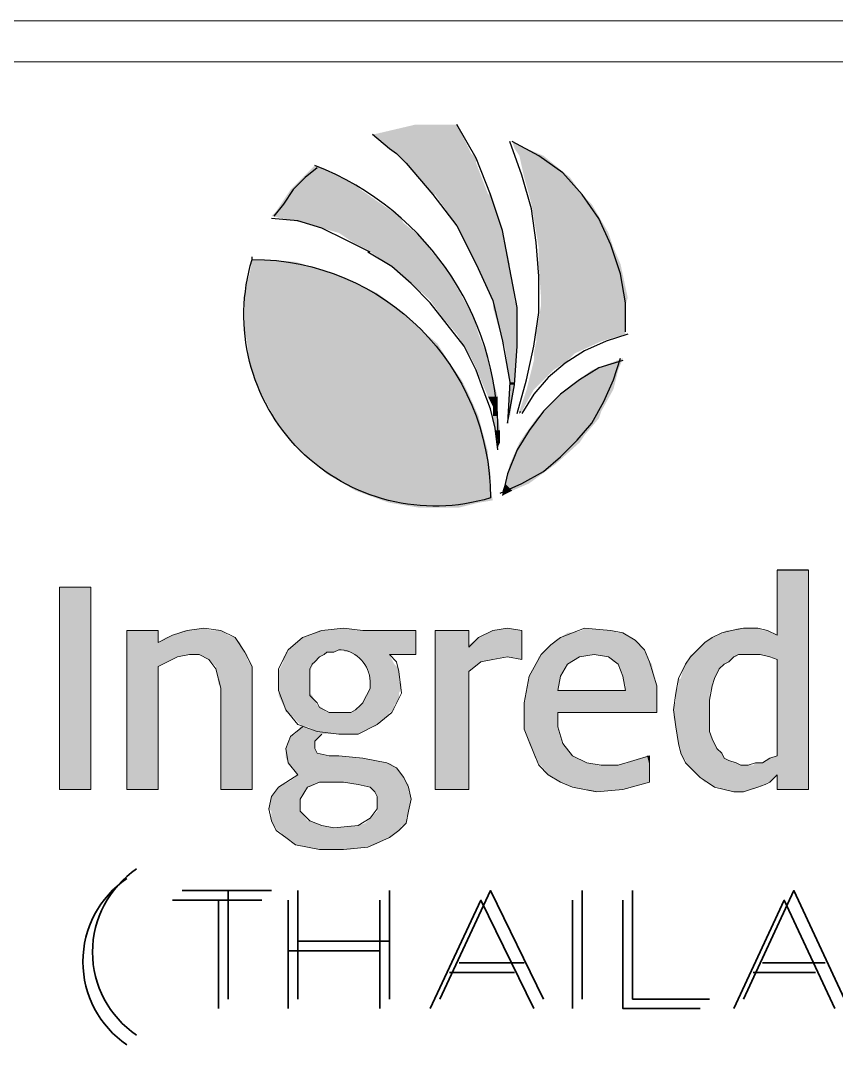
# Model space of a CAD drawing. Header units: millimetres. Extents: x 12053 to 14213, y -1155 to 627.
# Drawn here: x 13492.97 to 13530.28, y -418.19 to -370.37 of the extents above; entities that cross this region are included whole.
import ezdxf

# ---------------------------------------------------------------- set-up
doc = ezdxf.new("R2010")
doc.units = ezdxf.units.MM
doc.header["$LTSCALE"] = 6
doc.layers.add('PDF_Geometry', color=7, linetype='Continuous')
doc.layers.add('PDF_Solid Fills', color=7, linetype='Continuous', true_color=0xffffff)

msp = doc.modelspace()

# ---------------------------------------------------------------- linework, layer by layer
at = {"layer": 'PDF_Geometry', "lineweight": 9}
for points in [[(13605.727, -443.225), (13607.6, -443.225), (13960.471, -443.225), (13960.471, -370.371), (13435.22, -370.371), (13435.22, -443.225), (13607.6, -443.225)], [(13527.582, -395.501), (13527.582, -398.477), (13527.141, -398.256), (13526.701, -398.146), (13526.039, -398.146), (13525.488, -398.256), (13525.047, -398.366), (13524.606, -398.587), (13524.276, -398.807), (13523.945, -399.138), (13523.615, -399.469), (13523.394, -399.799), (13523.063, -400.461), (13522.953, -401.122), (13522.843, -401.893), (13522.953, -402.665), (13523.063, -403.436), (13523.174, -403.877), (13523.394, -404.318), (13523.725, -404.649), (13524.055, -404.98), (13524.386, -405.2), (13524.717, -405.42), (13525.158, -405.531), (13525.598, -405.641), (13526.039, -405.641), (13526.37, -405.531), (13526.701, -405.42), (13527.031, -405.31), (13527.252, -405.2), (13527.582, -404.869), (13527.582, -405.531), (13529.015, -405.531), (13529.015, -395.501)], [(13506.751, -402.996), (13506.421, -403.326), (13506.421, -403.657), (13506.531, -403.877), (13507.082, -403.988), (13507.523, -403.988), (13508.625, -404.098), (13509.727, -404.318), (13510.168, -404.539), (13510.499, -404.98), (13510.719, -405.42), (13510.829, -405.971), (13510.719, -406.523), (13510.609, -407.074), (13510.278, -407.404), (13509.837, -407.735), (13508.845, -408.176), (13507.743, -408.286), (13506.641, -408.286), (13505.539, -408.066), (13505.098, -407.735), (13504.657, -407.404), (13504.437, -406.963), (13504.326, -406.412), (13504.437, -405.861), (13504.767, -405.42), (13505.649, -404.869), (13505.208, -404.318), (13505.098, -403.657), (13505.318, -403.106), (13505.869, -402.665)]]:
    msp.add_lwpolyline(points, dxfattribs=at)
for points in [[(13436.983, -372.245), (13436.983, -441.462), (13605.727, -441.462), (13605.727, -372.245)], [(13494.737, -396.272), (13494.737, -405.531), (13496.17, -405.531), (13496.17, -396.272)], [(13497.824, -405.531), (13497.824, -398.256), (13499.256, -398.256), (13499.256, -398.807), (13499.918, -398.477), (13500.579, -398.256), (13501.351, -398.146), (13502.122, -398.256), (13502.783, -398.587), (13503.224, -399.248), (13503.555, -399.909), (13503.555, -400.681), (13503.555, -405.531), (13502.122, -405.531), (13502.122, -400.901), (13501.902, -400.02), (13501.571, -399.579), (13501.13, -399.358), (13500.689, -399.358), (13500.138, -399.469), (13499.256, -399.909), (13499.256, -405.531)], [(13508.625, -398.256), (13507.743, -398.146), (13506.751, -398.256), (13505.869, -398.587), (13505.208, -399.138), (13504.767, -400.02), (13504.767, -401.012), (13505.098, -401.893), (13505.649, -402.555), (13506.531, -402.885), (13507.523, -402.996), (13508.404, -402.996), (13509.286, -402.555), (13509.948, -402.004), (13510.388, -401.122), (13510.278, -400.13), (13510.168, -399.689), (13509.837, -399.358), (13511.05, -399.358), (13511.05, -398.256)], [(13513.474, -398.256), (13513.474, -399.028), (13513.915, -398.587), (13514.577, -398.256), (13515.238, -398.146), (13515.899, -398.256), (13515.899, -399.579), (13515.238, -399.469), (13514.577, -399.579), (13514.026, -399.689), (13513.474, -400.13), (13513.474, -405.531), (13511.931, -405.531), (13511.931, -398.256)], [(13517.553, -402.004), (13522.071, -402.004), (13522.071, -400.791), (13521.741, -399.689), (13521.52, -399.138), (13521.08, -398.697), (13520.528, -398.366), (13519.977, -398.256), (13518.765, -398.146), (13518.214, -398.366), (13517.663, -398.587), (13517.222, -398.918), (13516.781, -399.358), (13516.23, -400.35), (13516.009, -401.563), (13516.009, -402.775), (13516.45, -403.877), (13516.671, -404.428), (13517.112, -404.869), (13517.663, -405.2), (13518.214, -405.42), (13519.316, -405.641), (13520.528, -405.531), (13521.741, -405.2), (13521.741, -403.988), (13520.308, -404.428), (13519.536, -404.428), (13518.875, -404.318), (13518.214, -403.988), (13517.773, -403.436), (13517.553, -402.665)], [(13517.553, -401.012), (13517.663, -400.35), (13517.993, -399.799), (13518.544, -399.469), (13519.206, -399.358), (13519.867, -399.469), (13520.308, -399.799), (13520.528, -400.35), (13520.639, -401.012)], [(13524.827, -403.657), (13525.047, -403.877), (13525.158, -404.098), (13525.378, -404.208), (13525.709, -404.318), (13525.929, -404.428), (13526.26, -404.428), (13526.59, -404.318), (13526.921, -404.318), (13527.252, -404.098), (13527.582, -403.988), (13527.582, -399.579), (13527.252, -399.469), (13526.811, -399.358), (13526.48, -399.358), (13526.15, -399.358), (13525.819, -399.358), (13525.598, -399.469), (13525.378, -399.689), (13525.158, -399.799), (13524.937, -400.02), (13524.717, -400.461), (13524.606, -400.791), (13524.496, -401.453), (13524.496, -402.224), (13524.496, -402.885), (13524.606, -403.216)], [(13506.641, -405.2), (13507.743, -405.2), (13508.404, -405.31), (13508.956, -405.42), (13509.176, -405.641), (13509.286, -405.861), (13509.286, -406.412), (13508.956, -406.853), (13508.404, -407.184), (13507.302, -407.294), (13506.751, -407.184), (13506.2, -406.963), (13505.759, -406.523), (13505.759, -405.971), (13506.09, -405.42)]]:
    msp.add_lwpolyline(points, close=True, dxfattribs=at)
at = {"layer": 'PDF_Geometry', "color": 70, "lineweight": 25, "true_color": 0x77ef00}
for points in [[(13509.066, -375.551), (13509.837, -376.213), (13510.168, -376.433), (13510.609, -376.874), (13511.821, -378.307), (13512.923, -379.74), (13513.805, -381.503), (13514.577, -383.156), (13515.018, -385.03), (13515.348, -386.904), (13515.238, -388.778), (13515.569, -387.014), (13515.679, -385.251), (13515.679, -383.487), (13515.348, -381.724), (13515.018, -379.96), (13514.466, -378.307), (13513.805, -376.654), (13512.923, -375.111)], [(13515.679, -388.337), (13516.12, -386.794), (13516.45, -385.251), (13516.671, -383.707), (13516.671, -382.054), (13516.561, -380.511), (13516.34, -378.968), (13515.899, -377.425), (13515.348, -375.882)], [(13520.639, -384.589), (13520.639, -383.267), (13520.418, -381.944), (13519.977, -380.621), (13519.426, -379.409), (13518.655, -378.307), (13517.773, -377.315), (13516.671, -376.543), (13515.458, -375.882)], [(13506.531, -377.094), (13505.98, -377.535), (13505.429, -378.086), (13504.988, -378.748), (13504.547, -379.299)], [(13508.956, -380.952), (13507.853, -380.401), (13506.751, -379.85), (13505.649, -379.519), (13504.437, -379.409)], [(13514.797, -389.99), (13514.687, -388.998), (13514.466, -388.116), (13514.136, -387.234), (13513.805, -386.353), (13513.254, -385.251), (13512.483, -384.259), (13511.711, -383.267), (13510.829, -382.385), (13509.948, -381.613), (13508.845, -380.952)], [(13520.749, -384.699), (13519.757, -385.03), (13518.765, -385.471), (13517.883, -386.022), (13517.112, -386.683), (13516.45, -387.455), (13515.899, -388.337)], [(13514.907, -391.974), (13515.899, -391.533), (13516.891, -390.982), (13517.663, -390.321), (13518.434, -389.549), (13519.096, -388.778), (13519.647, -387.786), (13520.088, -386.794), (13520.418, -385.802)], [(13520.528, -385.912), (13519.426, -386.242), (13518.544, -386.794), (13517.663, -387.455), (13516.891, -388.226), (13516.23, -389.108), (13515.679, -389.99), (13515.238, -391.092), (13515.018, -392.084)], [(13529.015, -395.501), (13527.582, -395.501)]]:
    msp.add_lwpolyline(points, dxfattribs=at)
msp.add_lwpolyline([(13503.555, -381.283, -0.414141), (13514.466, -392.194, -0.598932), (13503.555, -381.283), (13503.555, -381.172)], format="xyb", dxfattribs=at)
at = {"layer": 'PDF_Geometry', "lineweight": 9}
msp.add_lwpolyline([(13507.633, -399.138), (13507.523, -399.138), (13507.302, -399.248), (13506.972, -399.248), (13506.861, -399.358), (13506.641, -399.469), (13506.421, -399.689), (13506.31, -399.799), (13506.2, -400.02), (13506.2, -400.24), (13506.2, -400.571), (13506.2, -400.681), (13506.2, -401.012), (13506.2, -401.232), (13506.31, -401.342), (13506.531, -401.563), (13506.641, -401.783), (13506.861, -401.893), (13507.082, -402.004), (13507.302, -402.004), (13507.523, -402.004), (13507.633, -402.004), (13507.853, -402.004), (13508.074, -402.004), (13508.294, -401.893), (13508.515, -401.673), (13508.625, -401.563), (13508.735, -401.342), (13508.845, -401.122), (13508.956, -400.901), (13508.956, -400.681), (13508.956, -400.571, 0.367823)], format="xyb", close=True, dxfattribs=at)
at = {"layer": 'PDF_Geometry', "lineweight": 35}
for points in [[(13500.359, -410.16), (13504.437, -410.16)], [(13502.453, -410.16), (13502.453, -415.12)], [(13505.649, -415.12), (13505.649, -410.16)], [(13509.837, -410.16), (13509.837, -415.12)], [(13512.152, -415.12), (13514.466, -410.16), (13516.891, -415.12)], [(13518.655, -415.12), (13518.655, -410.16)], [(13520.969, -410.16), (13520.969, -415.12), (13524.496, -415.12)], [(13526.039, -415.12), (13528.354, -410.16), (13530.668, -415.12)], [(13499.918, -410.601), (13503.996, -410.601)], [(13502.012, -410.601), (13502.012, -415.56)], [(13505.208, -415.56), (13505.208, -410.601)], [(13509.396, -410.601), (13509.396, -415.56)], [(13511.711, -415.56), (13514.026, -410.601), (13516.45, -415.56)], [(13518.214, -415.56), (13518.214, -410.601)], [(13520.528, -410.601), (13520.528, -415.56), (13524.055, -415.56)], [(13525.598, -415.56), (13527.913, -410.601), (13530.228, -415.56)], [(13505.649, -412.474), (13509.837, -412.474)], [(13505.208, -412.915), (13509.396, -412.915)], [(13513.034, -413.466), (13516.009, -413.466)], [(13526.921, -413.466), (13529.787, -413.466)], [(13512.593, -413.907), (13515.569, -413.907)], [(13526.48, -413.907), (13529.346, -413.907)]]:
    msp.add_lwpolyline(points, dxfattribs=at)
at = {"layer": 'PDF_Geometry', "color": 70, "lineweight": 25, "true_color": 0x77ef00}
msp.add_arc((13501.674, -389.235), 13.138, 357.1896, 68.8237, dxfattribs=at)
at = {"layer": 'PDF_Geometry', "lineweight": 35}
for centre in [(13500.855, -412.97), (13500.414, -413.411)]:
    msp.add_arc(centre, 4.601, 124.2611, 235.7389, dxfattribs=at)
at = {"layer": 'PDF_Solid Fills', "color": 70, "true_color": 0x77ef00, "transparency": 33554559}
for points in [[(13511.05, -375.111), (13513.144, -375.551), (13509.176, -375.551)], [(13511.05, -375.111), (13512.923, -375.111), (13513.144, -375.551)], [(13509.066, -375.551), (13513.474, -376.213), (13509.837, -376.213)], [(13509.066, -375.551), (13513.144, -375.551), (13513.474, -376.213)], [(13509.837, -376.213), (13513.585, -376.433), (13510.168, -376.433)], [(13509.837, -376.213), (13513.474, -376.213), (13513.585, -376.433)], [(13515.458, -375.882), (13516.12, -376.213), (13515.569, -376.213)], [(13515.569, -376.213), (13516.891, -376.543), (13515.789, -376.543)], [(13515.569, -376.213), (13516.12, -376.213), (13516.891, -376.543)], [(13510.168, -376.433), (13513.805, -376.654), (13510.388, -376.654)], [(13510.168, -376.433), (13513.585, -376.433), (13513.805, -376.654)], [(13510.388, -376.654), (13513.805, -376.874), (13510.609, -376.874)], [(13510.388, -376.654), (13513.805, -376.654), (13513.805, -376.874)], [(13515.789, -376.543), (13518.104, -377.535), (13516.009, -377.535)], [(13515.789, -376.543), (13516.891, -376.543), (13518.104, -377.535)], [(13506.421, -376.984), (13507.633, -377.535), (13505.869, -377.535)], [(13510.609, -376.874), (13514.356, -378.307), (13511.821, -378.307)], [(13510.609, -376.874), (13513.805, -376.874), (13514.356, -378.307)], [(13505.869, -377.535), (13508.294, -377.866), (13505.539, -377.866)], [(13505.869, -377.535), (13507.633, -377.535), (13508.294, -377.866)], [(13516.009, -377.535), (13518.655, -378.307), (13516.23, -378.307)], [(13516.009, -377.535), (13518.104, -377.535), (13518.655, -378.307)], [(13505.318, -378.086), (13509.948, -379.078), (13504.657, -379.078)], [(13505.539, -377.866), (13508.515, -378.086), (13505.318, -378.086)], [(13505.318, -378.086), (13508.515, -378.086), (13509.948, -379.078)], [(13505.539, -377.866), (13508.294, -377.866), (13508.515, -378.086)], [(13511.931, -378.307), (13514.907, -379.74), (13512.923, -379.74)], [(13511.931, -378.307), (13514.466, -378.307), (13514.907, -379.74)], [(13516.23, -378.307), (13519.096, -378.748), (13516.34, -378.748)], [(13516.23, -378.307), (13518.655, -378.307), (13519.096, -378.748)], [(13504.657, -379.078), (13510.278, -379.299), (13504.437, -379.299)], [(13504.657, -379.078), (13509.948, -379.078), (13510.278, -379.299)], [(13516.34, -378.748), (13519.867, -380.07), (13516.561, -380.07)], [(13516.34, -378.748), (13519.096, -378.748), (13519.867, -380.07)], [(13504.437, -379.299), (13510.499, -379.629), (13505.98, -379.629)], [(13504.437, -379.299), (13510.278, -379.299), (13510.499, -379.629)], [(13505.98, -379.629), (13511.05, -380.07), (13507.523, -380.07)], [(13505.98, -379.629), (13510.499, -379.629), (13511.05, -380.07)], [(13507.523, -380.07), (13511.491, -380.511), (13508.184, -380.511)], [(13507.523, -380.07), (13511.05, -380.07), (13511.491, -380.511)], [(13512.923, -379.74), (13515.018, -379.96), (13513.034, -379.96)], [(13512.923, -379.74), (13514.907, -379.74), (13515.018, -379.96)], [(13513.034, -379.96), (13515.348, -381.503), (13513.805, -381.503)], [(13513.034, -379.96), (13515.018, -379.96), (13515.348, -381.503)], [(13516.561, -380.07), (13520.088, -380.732), (13516.671, -380.732)], [(13516.561, -380.07), (13519.867, -380.07), (13520.088, -380.732)], [(13508.184, -380.511), (13511.711, -380.842), (13508.845, -380.842)], [(13508.184, -380.511), (13511.491, -380.511), (13511.711, -380.842)], [(13508.845, -380.842), (13512.593, -381.944), (13510.388, -381.944)], [(13508.845, -380.842), (13511.711, -380.842), (13512.593, -381.944)], [(13516.671, -380.732), (13520.418, -381.503), (13516.671, -381.503)], [(13516.671, -380.732), (13520.088, -380.732), (13520.418, -381.503)], [(13503.555, -381.393), (13507.302, -381.944), (13503.445, -381.944)], [(13503.555, -381.283), (13505.539, -381.393), (13503.555, -381.393)], [(13503.555, -381.283), (13503.886, -381.283), (13505.539, -381.393)], [(13503.555, -381.393), (13505.539, -381.393), (13507.302, -381.944)], [(13513.805, -381.503), (13515.348, -381.724), (13513.915, -381.724)], [(13513.805, -381.503), (13515.348, -381.503), (13515.348, -381.724)], [(13516.671, -381.503), (13520.749, -383.046), (13516.781, -383.046)], [(13516.671, -381.503), (13520.418, -381.503), (13520.749, -383.046)], [(13503.445, -381.944), (13509.066, -382.716), (13503.224, -382.716)], [(13503.445, -381.944), (13507.302, -381.944), (13509.066, -382.716)], [(13510.388, -381.944), (13512.703, -382.164), (13510.609, -382.164)], [(13510.388, -381.944), (13512.593, -381.944), (13512.703, -382.164)], [(13513.915, -381.724), (13515.569, -383.156), (13514.577, -383.156)], [(13513.915, -381.724), (13515.348, -381.724), (13515.569, -383.156)], [(13510.609, -382.164), (13513.254, -383.156), (13511.711, -383.156)], [(13510.609, -382.164), (13512.703, -382.164), (13513.254, -383.156)], [(13503.224, -382.716), (13509.286, -382.826), (13503.224, -382.826)], [(13503.224, -382.716), (13509.066, -382.716), (13509.286, -382.826)], [(13503.224, -382.826), (13510.609, -383.818), (13503.224, -383.818)], [(13503.224, -382.826), (13509.286, -382.826), (13510.609, -383.818)], [(13511.711, -383.156), (13513.695, -383.928), (13512.262, -383.928)], [(13511.711, -383.156), (13513.254, -383.156), (13513.695, -383.928)], [(13514.577, -383.156), (13515.679, -383.487), (13514.577, -383.487)], [(13514.577, -383.156), (13515.569, -383.156), (13515.679, -383.487)], [(13514.577, -383.487), (13515.679, -385.03), (13515.018, -385.03)], [(13514.577, -383.487), (13515.679, -383.487), (13515.679, -385.03)], [(13516.781, -383.377), (13520.639, -384.699), (13516.561, -384.699)], [(13516.781, -383.046), (13520.639, -383.377), (13516.781, -383.377)], [(13516.781, -383.046), (13520.749, -383.046), (13520.639, -383.377)], [(13516.781, -383.377), (13520.639, -383.377), (13520.639, -384.699)], [(13503.224, -383.818), (13511.27, -384.479), (13503.224, -384.479)], [(13503.224, -383.818), (13510.609, -383.818), (13511.27, -384.479)], [(13512.262, -383.928), (13513.915, -384.699), (13512.923, -384.699)], [(13512.262, -383.928), (13513.695, -383.928), (13513.915, -384.699)], [(13503.224, -384.479), (13512.042, -385.14), (13503.334, -385.14)], [(13503.224, -384.479), (13511.27, -384.479), (13512.042, -385.14)], [(13512.923, -384.699), (13514.356, -385.802), (13513.585, -385.802)], [(13512.923, -384.699), (13513.915, -384.699), (13514.356, -385.802)], [(13516.561, -384.699), (13519.536, -385.03), (13516.561, -385.03)], [(13516.561, -384.699), (13520.639, -384.699), (13519.536, -385.03)], [(13503.334, -385.14), (13512.593, -386.022), (13503.445, -386.022)], [(13503.334, -385.14), (13512.042, -385.14), (13512.593, -386.022)], [(13515.018, -385.03), (13515.679, -385.251), (13515.128, -385.251)], [(13515.018, -385.03), (13515.679, -385.03), (13515.679, -385.251)], [(13515.128, -385.251), (13515.569, -386.904), (13515.348, -386.904)], [(13515.128, -385.251), (13515.679, -385.251), (13515.569, -386.904)], [(13516.561, -385.03), (13518.324, -385.581), (13516.45, -385.581)], [(13516.561, -385.03), (13519.536, -385.03), (13518.324, -385.581)], [(13513.585, -385.802), (13514.466, -386.242), (13513.805, -386.242)], [(13513.585, -385.802), (13514.356, -385.802), (13514.466, -386.242)], [(13516.45, -385.581), (13517.993, -385.912), (13516.45, -385.912)], [(13516.45, -385.581), (13518.324, -385.581), (13517.993, -385.912)], [(13520.528, -385.802), (13520.308, -386.353), (13519.096, -386.353)], [(13520.528, -385.802), (13520.308, -386.353), (13520.308, -386.353)], [(13503.445, -386.022), (13513.144, -386.794), (13503.665, -386.794)], [(13503.445, -386.022), (13512.593, -386.022), (13513.144, -386.794)], [(13513.805, -386.242), (13514.577, -386.794), (13514.026, -386.794)], [(13513.805, -386.242), (13514.466, -386.242), (13514.577, -386.794)], [(13516.34, -386.353), (13516.45, -387.234), (13516.12, -387.234)], [(13516.45, -385.912), (13517.332, -386.353), (13516.34, -386.353)], [(13516.34, -386.353), (13517.332, -386.353), (13516.45, -387.234)], [(13516.45, -385.912), (13517.993, -385.912), (13517.332, -386.353)], [(13519.096, -386.353), (13520.088, -387.234), (13517.883, -387.234)], [(13519.096, -386.353), (13520.308, -386.353), (13520.088, -387.234)], [(13503.665, -386.794), (13513.474, -387.455), (13503.996, -387.455)], [(13503.665, -386.794), (13513.144, -386.794), (13513.474, -387.455)], [(13514.026, -386.794), (13514.797, -387.565), (13514.356, -387.565)], [(13514.026, -386.794), (13514.577, -386.794), (13514.797, -387.565)], [(13515.348, -386.904), (13515.569, -387.014), (13515.348, -387.014)], [(13515.348, -386.904), (13515.569, -386.904), (13515.569, -387.014)], [(13515.348, -387.014), (13515.569, -387.014), (13515.348, -388.557)], [(13516.12, -387.234), (13515.899, -388.226), (13515.789, -388.226)], [(13516.12, -387.234), (13516.45, -387.234), (13515.899, -388.226)], [(13517.883, -387.234), (13519.536, -388.226), (13516.891, -388.226)], [(13517.883, -387.234), (13520.088, -387.234), (13519.536, -388.226)], [(13503.996, -387.455), (13513.915, -388.447), (13504.547, -388.447)], [(13503.996, -387.455), (13513.474, -387.455), (13513.915, -388.447)], [(13514.356, -387.565), (13514.797, -388.006), (13514.577, -388.006)], [(13514.356, -387.565), (13514.797, -387.565), (13514.797, -388.006)], [(13514.577, -388.006), (13514.797, -388.447), (13514.577, -388.447)], [(13514.577, -388.006), (13514.797, -388.006), (13514.797, -388.447)], [(13515.789, -388.226), (13515.899, -388.226), (13515.789, -388.337)], [(13516.891, -388.226), (13519.426, -388.557), (13516.561, -388.557)], [(13516.891, -388.226), (13519.536, -388.226), (13519.426, -388.557)], [(13504.547, -388.447), (13514.026, -388.888), (13504.767, -388.888)], [(13504.547, -388.447), (13513.915, -388.447), (13514.026, -388.888)], [(13514.577, -388.447), (13514.907, -389.108), (13514.687, -389.108)], [(13514.577, -388.447), (13514.797, -388.447), (13514.907, -389.108)], [(13515.348, -388.557), (13515.238, -388.778), (13515.238, -388.778)], [(13516.561, -388.557), (13518.765, -389.329), (13516.009, -389.329)], [(13516.561, -388.557), (13519.426, -388.557), (13518.765, -389.329)], [(13504.767, -388.888), (13514.356, -390.1), (13505.759, -390.1)], [(13504.767, -388.888), (13514.026, -388.888), (13514.356, -390.1)], [(13514.687, -389.108), (13514.907, -389.659), (13514.797, -389.659)], [(13514.687, -389.108), (13514.907, -389.108), (13514.907, -389.659)], [(13514.797, -389.659), (13514.907, -389.659), (13514.797, -389.88)], [(13515.789, -389.659), (13517.442, -390.651), (13515.348, -390.651)], [(13516.009, -389.329), (13518.544, -389.659), (13515.789, -389.659)], [(13515.789, -389.659), (13518.544, -389.659), (13517.442, -390.651)], [(13516.009, -389.329), (13518.765, -389.329), (13518.544, -389.659)], [(13505.759, -390.1), (13514.356, -390.321), (13506.09, -390.321)], [(13505.759, -390.1), (13514.356, -390.1), (13514.356, -390.321)], [(13506.09, -390.321), (13514.466, -391.092), (13506.972, -391.092)], [(13506.09, -390.321), (13514.356, -390.321), (13514.466, -391.092)], [(13515.348, -390.651), (13516.23, -391.533), (13515.128, -391.533)], [(13515.348, -390.651), (13517.442, -390.651), (13516.23, -391.533)], [(13506.972, -391.092), (13514.466, -391.864), (13508.294, -391.864)], [(13506.972, -391.092), (13514.466, -391.092), (13514.466, -391.864)], [(13515.128, -391.533), (13515.458, -391.864), (13515.018, -391.864)], [(13515.128, -391.533), (13516.23, -391.533), (13515.458, -391.864)], [(13508.294, -391.864), (13514.577, -392.304), (13509.507, -392.304)], [(13508.294, -391.864), (13514.466, -391.864), (13514.577, -392.304)], [(13515.018, -391.864), (13515.458, -391.864), (13515.018, -392.084)], [(13509.507, -392.304), (13513.915, -392.415), (13509.837, -392.415)], [(13509.507, -392.304), (13514.577, -392.304), (13513.915, -392.415)], [(13509.837, -392.415), (13513.034, -392.635), (13511.16, -392.635)], [(13509.837, -392.415), (13513.915, -392.415), (13513.034, -392.635)]]:
    msp.add_solid(points, dxfattribs=at)
at = {"layer": 'PDF_Solid Fills', "transparency": 33554559}
for points in [[(13527.582, -395.501), (13529.015, -398.477), (13527.582, -398.477)], [(13527.582, -395.501), (13529.015, -395.501), (13529.015, -398.477)], [(13494.737, -396.272), (13496.17, -405.531), (13494.737, -405.531)], [(13494.737, -396.272), (13496.17, -396.272), (13496.17, -405.531)], [(13497.824, -398.256), (13499.256, -398.807), (13497.824, -398.807)], [(13497.824, -398.256), (13499.256, -398.256), (13499.256, -398.807)], [(13500.469, -398.256), (13502.453, -398.477), (13499.918, -398.477)], [(13500.469, -398.256), (13502.122, -398.256), (13502.453, -398.477)], [(13501.351, -398.146), (13501.681, -398.256), (13500.579, -398.256)], [(13501.351, -398.146), (13501.681, -398.256), (13501.681, -398.256)], [(13506.641, -398.256), (13511.05, -398.587), (13505.869, -398.587)], [(13506.641, -398.256), (13511.05, -398.256), (13511.05, -398.587)], [(13507.633, -398.146), (13508.404, -398.256), (13506.751, -398.256)], [(13507.633, -398.146), (13508.404, -398.256), (13508.404, -398.256)], [(13511.931, -398.256), (13513.474, -398.918), (13511.931, -398.918)], [(13511.931, -398.256), (13513.474, -398.256), (13513.474, -398.918)], [(13514.577, -398.256), (13515.899, -398.587), (13513.915, -398.587)], [(13514.577, -398.256), (13515.899, -398.256), (13515.899, -398.587)], [(13515.128, -398.146), (13515.899, -398.256), (13514.687, -398.256)], [(13515.128, -398.146), (13515.238, -398.146), (13515.899, -398.256)], [(13518.655, -398.256), (13520.308, -398.366), (13518.214, -398.366)], [(13518.765, -398.146), (13519.867, -398.256), (13518.655, -398.256)], [(13518.655, -398.256), (13519.977, -398.256), (13520.308, -398.366)], [(13525.268, -398.256), (13527.362, -398.366), (13525.047, -398.366)], [(13525.268, -398.256), (13527.141, -398.256), (13527.362, -398.366)], [(13525.819, -398.146), (13526.921, -398.256), (13525.488, -398.256)], [(13525.819, -398.146), (13526.701, -398.146), (13526.921, -398.256)], [(13499.587, -398.587), (13503.004, -398.807), (13499.256, -398.807)], [(13499.918, -398.477), (13502.783, -398.587), (13499.587, -398.587)], [(13499.587, -398.587), (13502.783, -398.587), (13503.004, -398.807)], [(13499.918, -398.477), (13502.453, -398.477), (13502.783, -398.587)], [(13505.869, -398.587), (13511.05, -399.138), (13505.208, -399.138)], [(13505.869, -398.587), (13511.05, -398.587), (13511.05, -399.138)], [(13513.915, -398.587), (13515.899, -398.918), (13513.474, -398.918)], [(13513.915, -398.587), (13515.899, -398.587), (13515.899, -398.918)], [(13517.442, -398.697), (13521.3, -398.918), (13517.222, -398.918)], [(13517.663, -398.587), (13521.08, -398.697), (13517.442, -398.697)], [(13517.442, -398.697), (13521.08, -398.697), (13521.3, -398.918)], [(13517.993, -398.366), (13520.859, -398.587), (13517.663, -398.587)], [(13517.663, -398.587), (13520.859, -398.587), (13521.08, -398.697)], [(13517.993, -398.366), (13520.528, -398.366), (13520.859, -398.587)], [(13524.606, -398.587), (13529.015, -398.807), (13524.276, -398.807)], [(13524.827, -398.477), (13529.015, -398.587), (13524.606, -398.587)], [(13524.606, -398.587), (13529.015, -398.587), (13529.015, -398.807)], [(13525.047, -398.366), (13527.582, -398.477), (13524.827, -398.477)], [(13524.827, -398.477), (13529.015, -398.477), (13529.015, -398.587)], [(13525.047, -398.366), (13527.362, -398.366), (13527.582, -398.477)], [(13497.824, -398.807), (13503.224, -399.248), (13497.824, -399.248)], [(13497.824, -398.807), (13503.004, -398.807), (13503.224, -399.248)], [(13497.824, -399.248), (13503.334, -399.358), (13497.824, -399.358)], [(13497.824, -399.248), (13503.224, -399.248), (13503.334, -399.358)], [(13505.098, -399.248), (13506.861, -399.358), (13505.098, -399.358)], [(13505.098, -399.248), (13506.972, -399.248), (13506.861, -399.358)], [(13505.208, -399.138), (13507.302, -399.248), (13505.208, -399.248)], [(13505.208, -399.138), (13507.523, -399.138), (13507.302, -399.248)], [(13507.633, -399.138), (13511.05, -399.248), (13507.853, -399.248)], [(13507.633, -399.138), (13511.05, -399.138), (13511.05, -399.248)], [(13508.074, -399.248), (13511.05, -399.358), (13508.184, -399.358)], [(13508.074, -399.248), (13511.05, -399.248), (13511.05, -399.358)], [(13511.931, -398.918), (13513.474, -399.028), (13511.931, -399.028)], [(13511.931, -398.918), (13513.474, -398.918), (13513.474, -399.028)], [(13511.931, -399.028), (13515.899, -399.469), (13511.931, -399.469)], [(13511.931, -399.028), (13515.899, -399.028), (13515.899, -399.469)], [(13513.474, -398.918), (13515.899, -399.028), (13513.474, -399.028)], [(13513.474, -398.918), (13515.899, -398.918), (13515.899, -399.028)], [(13517.001, -399.138), (13521.631, -399.358), (13516.781, -399.358)], [(13517.222, -398.918), (13521.52, -399.138), (13517.001, -399.138)], [(13517.001, -399.138), (13521.52, -399.138), (13521.631, -399.358)], [(13517.222, -398.918), (13521.3, -398.918), (13521.52, -399.138)], [(13523.945, -399.138), (13529.015, -399.358), (13523.725, -399.358)], [(13524.276, -398.807), (13529.015, -399.138), (13523.945, -399.138)], [(13523.945, -399.138), (13529.015, -399.138), (13529.015, -399.358)], [(13524.276, -398.807), (13529.015, -398.807), (13529.015, -399.138)], [(13497.824, -399.358), (13500.138, -399.469), (13497.824, -399.469)], [(13497.824, -399.358), (13500.689, -399.358), (13500.138, -399.469)], [(13497.824, -399.469), (13499.256, -399.909), (13497.824, -399.909)], [(13497.824, -399.469), (13500.138, -399.469), (13499.256, -399.909)], [(13501.13, -399.358), (13503.334, -399.579), (13501.571, -399.579)], [(13501.13, -399.358), (13503.334, -399.358), (13503.334, -399.579)], [(13501.571, -399.579), (13503.555, -399.909), (13501.902, -399.909)], [(13501.571, -399.579), (13503.334, -399.579), (13503.555, -399.909)], [(13504.988, -399.689), (13506.31, -399.909), (13504.878, -399.909)], [(13505.098, -399.358), (13506.641, -399.469), (13504.988, -399.469)], [(13504.988, -399.469), (13506.421, -399.689), (13504.988, -399.689)], [(13504.988, -399.469), (13506.641, -399.469), (13506.421, -399.689)], [(13504.988, -399.689), (13506.421, -399.689), (13506.31, -399.909)], [(13505.098, -399.358), (13506.861, -399.358), (13506.641, -399.469)], [(13508.294, -399.358), (13509.948, -399.579), (13508.515, -399.579)], [(13508.294, -399.358), (13509.837, -399.358), (13509.948, -399.579)], [(13508.515, -399.579), (13510.058, -399.799), (13508.735, -399.799)], [(13508.515, -399.579), (13509.948, -399.579), (13510.058, -399.799)], [(13511.931, -399.469), (13514.577, -399.579), (13511.931, -399.579)], [(13511.931, -399.469), (13515.128, -399.469), (13514.577, -399.579)], [(13511.931, -399.579), (13514.026, -399.689), (13511.931, -399.689)], [(13511.931, -399.579), (13514.577, -399.579), (13514.026, -399.689)], [(13511.931, -399.689), (13513.474, -400.13), (13511.931, -400.13)], [(13511.931, -399.689), (13514.026, -399.689), (13513.474, -400.13)], [(13515.238, -399.469), (13515.899, -399.579), (13515.789, -399.579)], [(13515.238, -399.469), (13515.899, -399.469), (13515.899, -399.579)], [(13516.671, -399.469), (13517.993, -399.799), (13516.561, -399.799)], [(13516.781, -399.358), (13518.544, -399.469), (13516.671, -399.469)], [(13516.671, -399.469), (13518.544, -399.469), (13517.993, -399.799)], [(13516.781, -399.358), (13519.096, -399.358), (13518.544, -399.469)], [(13519.206, -399.358), (13521.631, -399.469), (13519.867, -399.469)], [(13519.206, -399.358), (13521.631, -399.358), (13521.631, -399.469)], [(13519.867, -399.469), (13521.741, -399.689), (13520.088, -399.689)], [(13519.867, -399.469), (13521.631, -399.469), (13521.741, -399.689)], [(13520.088, -399.689), (13521.851, -399.799), (13520.308, -399.799)], [(13520.088, -399.689), (13521.741, -399.689), (13521.851, -399.799)], [(13523.504, -399.689), (13525.158, -399.799), (13523.394, -399.799)], [(13523.615, -399.469), (13525.378, -399.689), (13523.504, -399.689)], [(13523.504, -399.689), (13525.378, -399.689), (13525.158, -399.799)], [(13523.615, -399.358), (13525.709, -399.469), (13523.615, -399.469)], [(13523.615, -399.358), (13525.819, -399.358), (13525.709, -399.469)], [(13523.615, -399.469), (13525.598, -399.469), (13525.378, -399.689)], [(13526.811, -399.358), (13529.015, -399.469), (13527.252, -399.469)], [(13526.811, -399.358), (13529.015, -399.358), (13529.015, -399.469)], [(13527.252, -399.469), (13529.015, -399.579), (13527.582, -399.579)], [(13527.252, -399.469), (13529.015, -399.469), (13529.015, -399.579)], [(13527.582, -399.579), (13529.015, -403.988), (13527.582, -403.988)], [(13527.582, -399.579), (13529.015, -399.579), (13529.015, -403.988)], [(13497.824, -399.909), (13499.256, -405.531), (13497.824, -405.531)], [(13497.824, -399.909), (13499.256, -399.909), (13499.256, -405.531)], [(13501.902, -399.909), (13503.555, -400.02), (13501.902, -400.02)], [(13501.902, -399.909), (13503.555, -399.909), (13503.555, -400.02)], [(13501.902, -400.02), (13503.555, -400.681), (13502.012, -400.681)], [(13501.902, -400.02), (13503.555, -400.02), (13503.555, -400.681)], [(13504.878, -399.909), (13506.2, -400.13), (13504.767, -400.13)], [(13504.767, -400.13), (13506.2, -400.35), (13504.767, -400.35)], [(13504.767, -400.13), (13506.2, -400.13), (13506.2, -400.35)], [(13504.878, -399.909), (13506.31, -399.909), (13506.2, -400.13)], [(13508.735, -399.799), (13510.278, -400.02), (13508.845, -400.02)], [(13508.735, -399.799), (13510.058, -399.799), (13510.278, -400.02)], [(13508.845, -400.02), (13510.278, -400.24), (13508.956, -400.24)], [(13508.845, -400.02), (13510.278, -400.02), (13510.278, -400.24)], [(13511.931, -400.13), (13513.474, -405.531), (13511.931, -405.531)], [(13511.931, -400.13), (13513.474, -400.13), (13513.474, -405.531)], [(13516.561, -399.799), (13517.663, -400.35), (13516.23, -400.35)], [(13516.561, -399.799), (13517.993, -399.799), (13517.663, -400.35)], [(13520.308, -399.799), (13521.961, -400.35), (13520.528, -400.35)], [(13520.308, -399.799), (13521.851, -399.799), (13521.961, -400.35)], [(13523.284, -400.02), (13524.717, -400.461), (13523.174, -400.461)], [(13523.394, -399.799), (13524.937, -400.02), (13523.284, -400.02)], [(13523.284, -400.02), (13524.937, -400.02), (13524.717, -400.461)], [(13523.394, -399.799), (13525.158, -399.799), (13524.937, -400.02)], [(13502.012, -400.681), (13503.555, -400.901), (13502.122, -400.901)], [(13502.012, -400.681), (13503.555, -400.681), (13503.555, -400.901)], [(13504.767, -400.35), (13506.2, -400.571), (13504.767, -400.571)], [(13504.767, -400.35), (13506.2, -400.35), (13506.2, -400.571)], [(13504.767, -400.571), (13506.2, -400.681), (13504.767, -400.681)], [(13504.767, -400.571), (13506.2, -400.571), (13506.2, -400.681)], [(13504.767, -400.681), (13506.2, -401.012), (13504.767, -401.012)], [(13504.767, -400.681), (13506.2, -400.681), (13506.2, -401.012)], [(13508.956, -400.24), (13510.278, -400.571), (13508.956, -400.571)], [(13508.956, -400.24), (13510.278, -400.24), (13510.278, -400.571)], [(13508.956, -400.571), (13510.388, -400.681), (13508.956, -400.681)], [(13508.956, -400.571), (13510.278, -400.571), (13510.388, -400.681)], [(13508.956, -400.681), (13510.388, -400.791), (13508.956, -400.791)], [(13508.956, -400.681), (13510.388, -400.681), (13510.388, -400.791)], [(13516.23, -400.35), (13517.553, -401.012), (13516.12, -401.012)], [(13516.23, -400.35), (13517.663, -400.35), (13517.553, -401.012)], [(13520.528, -400.35), (13522.071, -400.791), (13520.639, -400.791)], [(13520.528, -400.35), (13521.961, -400.35), (13522.071, -400.791)], [(13523.063, -400.461), (13524.606, -400.791), (13523.063, -400.791)], [(13523.063, -400.461), (13524.717, -400.461), (13524.606, -400.791)], [(13502.122, -400.901), (13503.555, -405.531), (13502.122, -405.531)], [(13502.122, -400.901), (13503.555, -400.901), (13503.555, -405.531)], [(13504.767, -401.012), (13506.2, -401.122), (13504.767, -401.122)], [(13504.767, -401.012), (13506.2, -401.012), (13506.2, -401.122)], [(13504.767, -401.122), (13506.31, -401.232), (13504.767, -401.232)], [(13504.767, -401.122), (13506.2, -401.122), (13506.31, -401.232)], [(13508.845, -401.122), (13510.278, -401.342), (13508.735, -401.342)], [(13508.956, -400.901), (13510.278, -401.122), (13508.845, -401.122)], [(13508.845, -401.122), (13510.278, -401.122), (13510.278, -401.342)], [(13508.956, -400.791), (13510.388, -400.901), (13508.956, -400.901)], [(13508.956, -400.791), (13510.388, -400.791), (13510.388, -400.901)], [(13508.956, -400.901), (13510.388, -400.901), (13510.278, -401.122)], [(13516.12, -401.012), (13522.071, -401.563), (13516.009, -401.563)], [(13516.12, -401.012), (13522.071, -401.012), (13522.071, -401.563)], [(13520.639, -400.791), (13522.071, -401.012), (13520.639, -401.012)], [(13520.639, -400.791), (13522.071, -400.791), (13522.071, -401.012)], [(13523.063, -400.791), (13524.496, -401.122), (13522.953, -401.122)], [(13522.953, -401.122), (13524.496, -401.453), (13522.953, -401.453)], [(13522.953, -401.122), (13524.496, -401.122), (13524.496, -401.453)], [(13523.063, -400.791), (13524.606, -400.791), (13524.496, -401.122)], [(13504.767, -401.232), (13506.421, -401.453), (13504.878, -401.453)], [(13504.767, -401.232), (13506.31, -401.232), (13506.421, -401.453)], [(13504.878, -401.453), (13506.531, -401.673), (13504.988, -401.673)], [(13504.878, -401.453), (13506.421, -401.453), (13506.531, -401.673)], [(13508.625, -401.563), (13510.058, -401.673), (13508.515, -401.673)], [(13508.735, -401.342), (13510.168, -401.563), (13508.625, -401.563)], [(13508.625, -401.563), (13510.168, -401.563), (13510.058, -401.673)], [(13508.735, -401.342), (13510.278, -401.342), (13510.168, -401.563)], [(13516.009, -401.563), (13522.071, -402.004), (13516.009, -402.004)], [(13516.009, -401.563), (13522.071, -401.563), (13522.071, -402.004)], [(13522.953, -401.453), (13524.496, -401.893), (13522.843, -401.893)], [(13522.953, -401.453), (13524.496, -401.453), (13524.496, -401.893)], [(13504.988, -401.673), (13506.751, -401.783), (13505.098, -401.783)], [(13504.988, -401.673), (13506.531, -401.673), (13506.751, -401.783)], [(13505.098, -401.783), (13506.972, -402.004), (13505.098, -402.004)], [(13505.098, -401.783), (13506.751, -401.783), (13506.972, -402.004)], [(13505.208, -402.004), (13509.727, -402.224), (13505.429, -402.224)], [(13505.208, -402.004), (13509.837, -402.004), (13509.727, -402.224)], [(13508.294, -401.893), (13509.948, -402.004), (13508.074, -402.004)], [(13508.515, -401.673), (13510.058, -401.893), (13508.294, -401.893)], [(13508.294, -401.893), (13510.058, -401.893), (13509.948, -402.004)], [(13508.515, -401.673), (13510.058, -401.673), (13510.058, -401.893)], [(13516.009, -402.004), (13517.553, -402.665), (13516.009, -402.665)], [(13516.009, -402.004), (13517.553, -402.004), (13517.553, -402.665)], [(13522.843, -401.893), (13524.496, -402.224), (13522.843, -402.224)], [(13522.843, -401.893), (13524.496, -401.893), (13524.496, -402.224)], [(13505.429, -402.224), (13509.176, -402.665), (13505.869, -402.665)], [(13505.429, -402.224), (13509.727, -402.224), (13509.176, -402.665)], [(13522.843, -402.224), (13524.496, -402.665), (13522.953, -402.665)], [(13522.843, -402.224), (13524.496, -402.224), (13524.496, -402.665)], [(13505.539, -402.996), (13506.641, -403.106), (13505.318, -403.106)], [(13505.759, -402.665), (13506.751, -402.996), (13505.539, -402.996)], [(13505.539, -402.996), (13506.751, -402.996), (13506.641, -403.106)], [(13505.759, -402.665), (13505.98, -402.665), (13506.751, -402.996)], [(13506.09, -402.665), (13508.404, -402.996), (13506.751, -402.996)], [(13506.09, -402.665), (13509.066, -402.665), (13508.404, -402.996)], [(13516.009, -402.665), (13517.553, -402.775), (13516.009, -402.775)], [(13516.009, -402.665), (13517.553, -402.665), (13517.553, -402.775)], [(13516.009, -402.775), (13517.773, -403.436), (13516.23, -403.436)], [(13516.009, -402.775), (13517.553, -402.775), (13517.773, -403.436)], [(13522.953, -402.665), (13524.496, -402.885), (13522.953, -402.885)], [(13522.953, -402.665), (13524.496, -402.665), (13524.496, -402.885)], [(13522.953, -402.885), (13524.606, -403.216), (13523.063, -403.216)], [(13522.953, -402.885), (13524.496, -402.885), (13524.606, -403.216)], [(13505.208, -403.326), (13506.421, -403.657), (13505.098, -403.657)], [(13505.318, -403.106), (13506.421, -403.326), (13505.208, -403.326)], [(13505.208, -403.326), (13506.421, -403.326), (13506.421, -403.657)], [(13505.318, -403.106), (13506.641, -403.106), (13506.421, -403.326)], [(13516.23, -403.436), (13518.104, -403.877), (13516.45, -403.877)], [(13516.23, -403.436), (13517.773, -403.436), (13518.104, -403.877)], [(13523.063, -403.216), (13524.717, -403.436), (13523.063, -403.436)], [(13523.063, -403.216), (13524.606, -403.216), (13524.717, -403.436)], [(13523.063, -403.436), (13524.827, -403.657), (13523.174, -403.657)], [(13523.063, -403.436), (13524.717, -403.436), (13524.827, -403.657)], [(13505.098, -403.657), (13506.531, -403.877), (13505.098, -403.877)], [(13505.098, -403.657), (13506.421, -403.657), (13506.531, -403.877)], [(13505.098, -403.877), (13507.082, -403.988), (13505.098, -403.988)], [(13505.098, -403.877), (13506.531, -403.877), (13507.082, -403.988)], [(13505.098, -403.988), (13508.625, -404.098), (13505.098, -404.098)], [(13505.098, -403.988), (13507.523, -403.988), (13508.625, -404.098)], [(13516.45, -403.877), (13518.214, -403.988), (13516.45, -403.988)], [(13516.45, -403.877), (13518.104, -403.877), (13518.214, -403.988)], [(13516.45, -403.988), (13518.875, -404.318), (13516.671, -404.318)], [(13516.45, -403.988), (13518.214, -403.988), (13518.875, -404.318)], [(13521.631, -403.988), (13521.741, -404.428), (13520.308, -404.428)], [(13521.631, -403.988), (13521.741, -403.988), (13521.741, -404.428)], [(13523.174, -403.657), (13525.047, -403.877), (13523.174, -403.877)], [(13523.174, -403.657), (13524.827, -403.657), (13525.047, -403.877)], [(13523.174, -403.877), (13525.158, -404.098), (13523.284, -404.098)], [(13523.174, -403.877), (13525.047, -403.877), (13525.158, -404.098)], [(13527.582, -403.988), (13529.015, -404.098), (13527.252, -404.098)], [(13527.582, -403.988), (13529.015, -403.988), (13529.015, -404.098)], [(13505.098, -404.098), (13509.727, -404.318), (13505.208, -404.318)], [(13505.098, -404.098), (13508.625, -404.098), (13509.727, -404.318)], [(13505.208, -404.318), (13510.168, -404.539), (13505.429, -404.539)], [(13505.208, -404.318), (13509.837, -404.318), (13510.168, -404.539)], [(13516.671, -404.318), (13519.426, -404.428), (13516.671, -404.428)], [(13516.671, -404.318), (13518.875, -404.318), (13519.426, -404.428)], [(13516.781, -404.428), (13521.741, -404.869), (13517.112, -404.869)], [(13516.781, -404.428), (13521.741, -404.428), (13521.741, -404.869)], [(13523.284, -404.098), (13525.378, -404.208), (13523.394, -404.208)], [(13523.284, -404.098), (13525.158, -404.098), (13525.378, -404.208)], [(13523.394, -404.208), (13525.709, -404.318), (13523.394, -404.318)], [(13523.394, -404.208), (13525.378, -404.208), (13525.709, -404.318)], [(13523.394, -404.318), (13525.929, -404.428), (13523.504, -404.428)], [(13523.394, -404.318), (13525.709, -404.318), (13525.929, -404.428)], [(13523.504, -404.428), (13529.015, -404.649), (13523.725, -404.649)], [(13523.504, -404.428), (13529.015, -404.428), (13529.015, -404.649)], [(13526.59, -404.318), (13529.015, -404.428), (13526.48, -404.428)], [(13526.59, -404.318), (13529.015, -404.318), (13529.015, -404.428)], [(13527.252, -404.098), (13529.015, -404.318), (13526.921, -404.318)], [(13527.252, -404.098), (13529.015, -404.098), (13529.015, -404.318)], [(13505.539, -404.98), (13510.609, -405.2), (13505.208, -405.2)], [(13505.429, -404.539), (13510.388, -404.869), (13505.649, -404.869)], [(13505.429, -404.539), (13510.168, -404.539), (13510.388, -404.869)], [(13505.649, -404.869), (13510.499, -404.98), (13505.539, -404.98)], [(13505.539, -404.98), (13510.499, -404.98), (13510.609, -405.2)], [(13505.649, -404.869), (13510.388, -404.869), (13510.499, -404.98)], [(13517.112, -404.869), (13521.741, -405.2), (13517.663, -405.2)], [(13517.112, -404.869), (13521.741, -404.869), (13521.741, -405.2)], [(13523.725, -404.649), (13529.015, -404.869), (13523.945, -404.869)], [(13523.725, -404.649), (13529.015, -404.649), (13529.015, -404.869)], [(13523.945, -404.869), (13527.472, -404.98), (13524.055, -404.98)], [(13523.945, -404.869), (13527.582, -404.869), (13527.472, -404.98)], [(13524.055, -404.98), (13527.252, -405.2), (13524.276, -405.2)], [(13524.055, -404.98), (13527.472, -404.98), (13527.252, -405.2)], [(13527.582, -404.869), (13529.015, -405.531), (13527.582, -405.531)], [(13527.582, -404.869), (13529.015, -404.869), (13529.015, -405.531)], [(13504.767, -405.42), (13505.869, -405.861), (13504.437, -405.861)], [(13505.208, -405.2), (13506.2, -405.42), (13504.767, -405.42)], [(13504.767, -405.42), (13506.09, -405.42), (13505.869, -405.861)], [(13505.208, -405.2), (13506.641, -405.2), (13506.2, -405.42)], [(13507.743, -405.2), (13510.719, -405.31), (13508.404, -405.31)], [(13507.743, -405.2), (13510.609, -405.2), (13510.719, -405.31)], [(13508.404, -405.31), (13510.719, -405.42), (13508.956, -405.42)], [(13508.404, -405.31), (13510.719, -405.31), (13510.719, -405.42)], [(13508.956, -405.42), (13510.719, -405.641), (13509.176, -405.641)], [(13508.956, -405.42), (13510.719, -405.42), (13510.719, -405.641)], [(13517.663, -405.2), (13520.859, -405.42), (13518.214, -405.42)], [(13517.663, -405.2), (13521.741, -405.2), (13520.859, -405.42)], [(13518.214, -405.42), (13520.528, -405.531), (13518.875, -405.531)], [(13518.214, -405.42), (13520.859, -405.42), (13520.528, -405.531)], [(13524.386, -405.2), (13527.031, -405.31), (13524.496, -405.31)], [(13524.386, -405.2), (13527.141, -405.2), (13527.031, -405.31)], [(13524.496, -405.31), (13526.811, -405.42), (13524.717, -405.42)], [(13524.496, -405.31), (13527.031, -405.31), (13526.811, -405.42)], [(13524.827, -405.42), (13526.48, -405.531), (13525.158, -405.531)], [(13524.827, -405.42), (13526.701, -405.42), (13526.48, -405.531)], [(13504.437, -405.861), (13505.759, -405.971), (13504.437, -405.971)], [(13504.437, -405.861), (13505.869, -405.861), (13505.759, -405.971)], [(13509.176, -405.641), (13510.829, -405.861), (13509.286, -405.861)], [(13509.176, -405.641), (13510.719, -405.641), (13510.829, -405.861)], [(13509.286, -405.861), (13510.829, -405.971), (13509.286, -405.971)], [(13509.286, -405.861), (13510.829, -405.861), (13510.829, -405.971)], [(13518.875, -405.531), (13519.426, -405.641), (13519.316, -405.641)], [(13518.875, -405.531), (13520.528, -405.531), (13519.426, -405.641)], [(13525.158, -405.531), (13526.039, -405.641), (13525.598, -405.641)], [(13525.158, -405.531), (13526.37, -405.531), (13526.039, -405.641)], [(13504.437, -405.971), (13505.759, -406.412), (13504.326, -406.412)], [(13504.326, -406.412), (13505.759, -406.523), (13504.437, -406.523)], [(13504.326, -406.412), (13505.759, -406.412), (13505.759, -406.523)], [(13504.437, -405.971), (13505.759, -405.971), (13505.759, -406.412)], [(13509.286, -405.971), (13510.719, -406.412), (13509.286, -406.412)], [(13509.286, -405.971), (13510.829, -405.971), (13510.719, -406.412)], [(13509.286, -406.412), (13510.719, -406.523), (13509.286, -406.523)], [(13509.286, -406.412), (13510.719, -406.412), (13510.719, -406.523)], [(13504.437, -406.523), (13506.09, -406.963), (13504.437, -406.963)], [(13504.437, -406.523), (13505.759, -406.523), (13506.09, -406.963)], [(13508.956, -406.853), (13510.609, -407.074), (13508.735, -407.074)], [(13509.286, -406.523), (13510.609, -406.853), (13508.956, -406.853)], [(13508.956, -406.853), (13510.609, -406.853), (13510.609, -407.074)], [(13509.286, -406.523), (13510.719, -406.523), (13510.609, -406.853)], [(13504.437, -406.963), (13506.751, -407.184), (13504.547, -407.184)], [(13504.437, -406.963), (13506.2, -406.963), (13506.751, -407.184)], [(13504.547, -407.184), (13507.302, -407.294), (13504.657, -407.294)], [(13504.547, -407.184), (13506.751, -407.184), (13507.302, -407.294)], [(13504.657, -407.294), (13510.278, -407.404), (13504.657, -407.404)], [(13504.657, -407.294), (13510.388, -407.294), (13510.278, -407.404)], [(13508.074, -407.184), (13510.388, -407.294), (13507.302, -407.294)], [(13508.074, -407.184), (13510.388, -407.184), (13510.388, -407.294)], [(13508.735, -407.074), (13510.499, -407.184), (13508.404, -407.184)], [(13508.735, -407.074), (13510.609, -407.074), (13510.499, -407.184)], [(13504.767, -407.404), (13509.837, -407.735), (13505.098, -407.735)], [(13504.767, -407.404), (13510.278, -407.404), (13509.837, -407.735)], [(13505.098, -407.735), (13509.176, -408.066), (13505.539, -408.066)], [(13505.098, -407.735), (13509.837, -407.735), (13509.176, -408.066)], [(13505.539, -408.066), (13508.845, -408.176), (13506.2, -408.176)], [(13505.539, -408.066), (13509.176, -408.066), (13508.845, -408.176)], [(13506.2, -408.176), (13507.964, -408.286), (13506.641, -408.286)], [(13506.2, -408.176), (13508.845, -408.176), (13507.964, -408.286)]]:
    msp.add_solid(points, dxfattribs=at)

doc.saveas('drawing.dxf')
